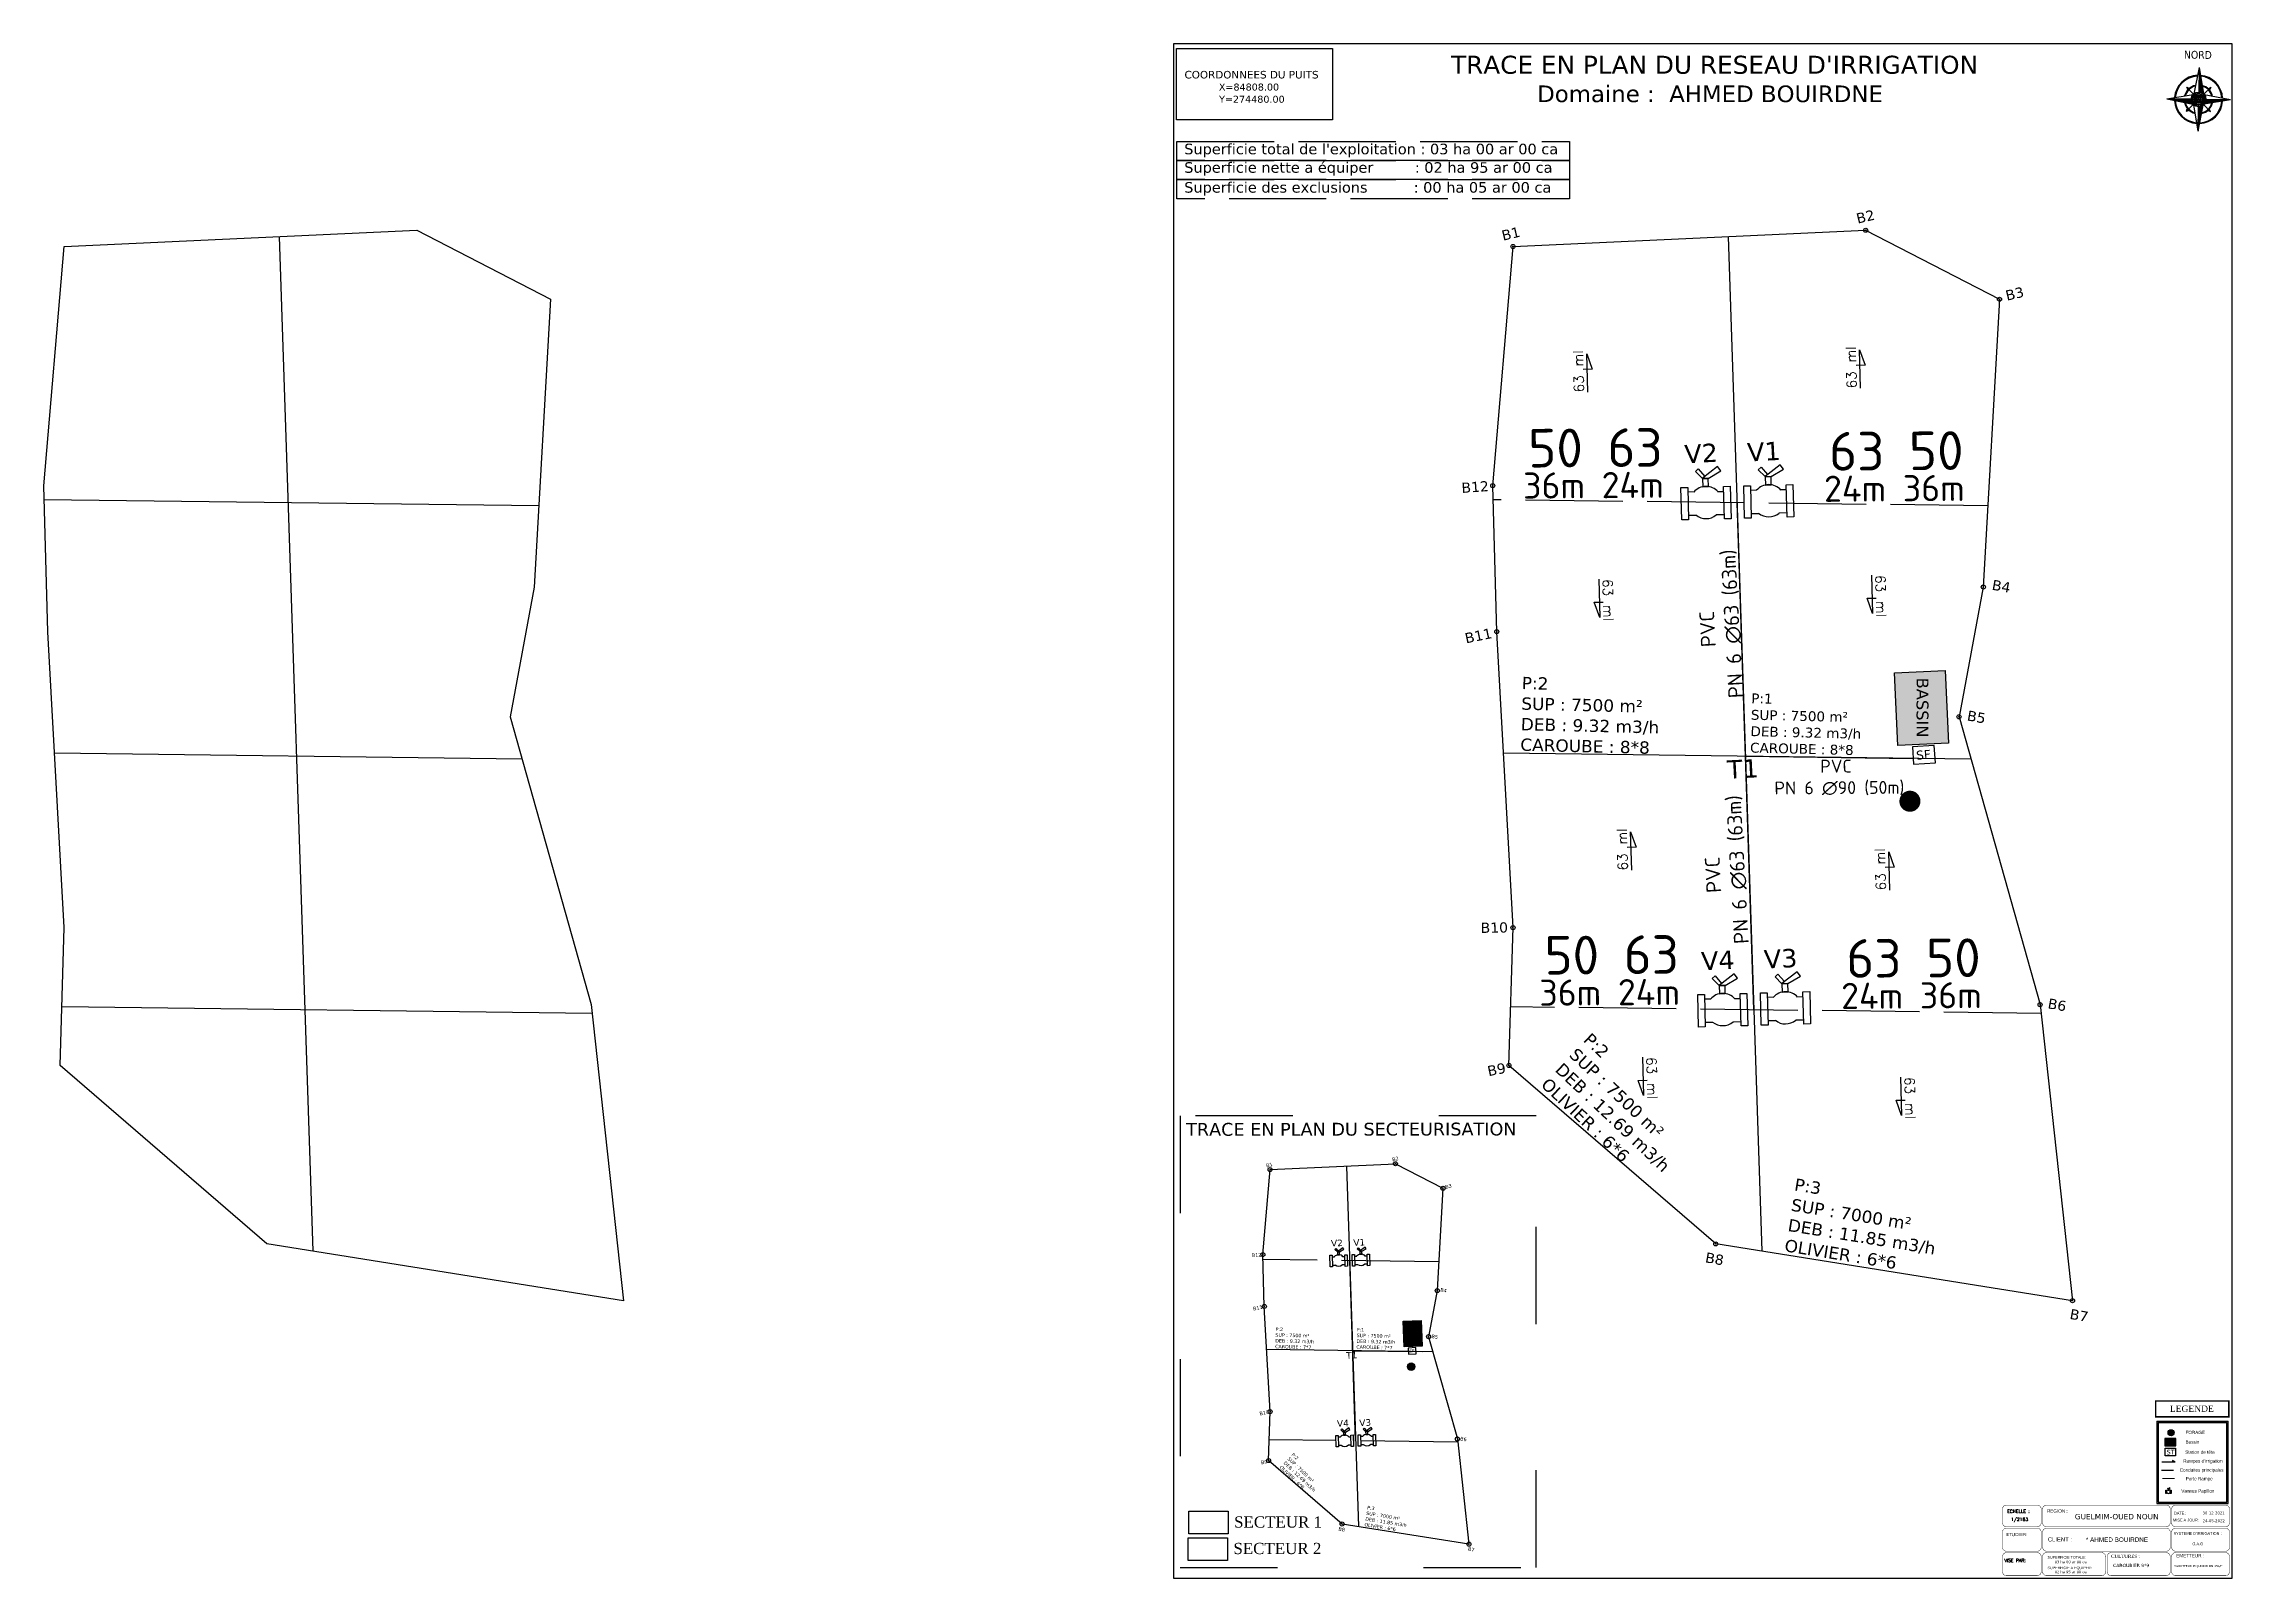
# Model space of a CAD drawing. Header units: millimetres. Extents: x 81856 to 91441, y 211852 to 275626.
# Drawn here: x 81856 to 82396, y 274292 to 274670 of the extents above; entities that cross this region are included whole.
import ezdxf

# ---------------------------------------------------------------- set-up
doc = ezdxf.new("R2010")
doc.units = ezdxf.units.MM
doc.header["$LTSCALE"] = 2
doc.header["$PDMODE"] = 32
doc.header["$PDSIZE"] = -1
doc.linetypes.add('ACAD_ISO02W100', pattern=[15, 12, -3])
doc.linetypes.add('ACAD_ISO03W100', pattern=[30, 12, -18])
for name, color, linetype in [('B Talus', 4, 'Continuous'), ('CADRE', 7, 'Continuous'), ('cartouche', 80, 'Continuous'), ('legende', 7, 'Continuous'), ('LIMITE PROPRIETE', 7, 'Continuous'), ('LÉGENDE', 7, 'Continuous'), ('MiseEnPage', 7, 'Continuous'), ('NORD', 7, 'Continuous'), ('PORTE RAMPE', 3, 'ACAD_ISO03W100'), ('vanne', 7, 'Continuous')]:
    doc.layers.add(name, color=color, linetype=linetype)
doc.layers.add('Principal', color=1, linetype='Continuous', lineweight=30)
doc.layers.add('rampe', color=142, linetype='Continuous', lineweight=25)
doc.styles.add('Arial', font='arial.ttf')
doc.styles.get("Standard").update_dxf_attribs({"font": 'txt.shx'})
doc.styles.add('STYLE4', font='times.ttf', dxfattribs={"height": 0.9})
doc.styles.add('STYLE5', font='tahoma.ttf', dxfattribs={"height": 1})

# ---------------------------------------------------------------- blocks, each defined once
blk = doc.blocks.new('A$C4D8425F5')
at = {"layer": 'CADRE'}
for points in [[(5.35, 10.55), (6.08, 6.19), (5.28, 6.52)], [(0, 5.35), (4.05, 5.29), (4.33, 4.49)], [(6.05, 4.33), (5.26, 4.05), (5.2, 0)], [(6.19, 4.47), (6.49, 5.26), (10.55, 5.2)]]:
    blk.add_solid(points, dxfattribs=at)
at = {"layer": 'NORD'}
for p, q in [((4.41, 6.13), (3.25, 7.32)), ((3.31, 7.27), (3.43, 6.95)), ((5.35, 10.55), (5.29, 6.49)), ((6.15, 6.12), (7.34, 7.28)), ((0, 5.35), (4.05, 5.29)), ((4.05, 5.29), (0, 5.35)), ((4.4, 4.42), (3.21, 3.27)), ((5.2, 0), (5.26, 4.05)), ((5.26, 4.05), (5.2, 0)), ((6.12, 4.39), (7.27, 3.2)), ((10.55, 5.2), (6.49, 5.26)), ((7.28, 7.23), (6.96, 7.1)), ((3.26, 3.32), (3.58, 3.45)), ((7.22, 3.26), (7.09, 3.58))]:
    blk.add_line(p, q, dxfattribs=at)
for points in [[(3.31, 7.27), (3.62, 7.13)], [(5.35, 10.55), (4.49, 6.21)], [(5.35, 10.55), (6.08, 6.19)], [(0, 5.35), (4.36, 6.08)], [(0, 5.35), (4.33, 4.49)], [(3.26, 3.32), (3.4, 3.64)], [(3.63, 3.4), (3.35, 3.69)], [(3.39, 6.9), (3.67, 7.18)], [(5.2, 0), (4.47, 4.36)], [(5.2, 0), (6.05, 4.33)], [(10.55, 5.2), (6.19, 4.47)], [(10.55, 5.2), (6.21, 6.05)], [(7.14, 3.62), (6.86, 3.35)], [(6.92, 7.15), (7.19, 6.86)], [(7.28, 7.23), (7.15, 6.91)], [(7.22, 3.26), (6.9, 3.39)]]:
    blk.add_lwpolyline(points, dxfattribs=at)
for radius in [1.22, 1.01, 1, 0.997, 0.992, 0.987, 0.982, 0.976, 0.971, 0.966, 0.961, 0.955, 0.955, 0.95, 0.945, 0.939, 0.934, 0.929, 0.924, 0.918, 0.913, 0.908, 0.903, 0.692, 0.686, 0.681, 0.676, 0.671, 0.665, 0.66, 0.655, 0.649, 0.644, 0.639, 0.634, 0.628, 0.623, 0.618, 0.612, 0.607, 0.602, 0.597, 0.591, 0.586, 0.375, 0.37, 0.365, 0.359, 0.354, 0.349, 0.344, 0.338, 0.333, 0.328, 0.322, 0.317, 0.312, 0.307, 0.301, 0.296, 0.291, 0.286, 0.28, 0.275, 0.27, 0.0588]:
    blk.add_circle((5.27, 5.27), radius, dxfattribs=at)
for radius, start, end in [(3.99, 92.5855, 175.8161), (3.86, 93.0638, 175.3378), (2.38, 102.277, 166.1246), (2.27, 103.432, 164.9696), (3.99, 2.5855, 85.8161), (3.86, 3.0638, 85.3378), (2.38, 12.277, 76.1246), (2.27, 13.432, 74.9696), (3.99, 182.5855, 265.8161), (3.86, 183.0638, 265.3378), (2.38, 192.277, 256.1246), (2.27, 193.432, 254.9696), (3.99, 272.5855, 355.8161), (3.86, 273.0638, 355.3378), (2.38, 282.277, 346.1246), (2.27, 283.432, 344.9696)]:
    blk.add_arc((5.27, 5.27), radius, start, end, dxfattribs=at)
for points in [[(3.31, 7.27), (3.43, 6.95), (3.62, 7.13)], [(5.35, 10.55), (4.49, 6.21), (5.29, 6.49), (5.35, 10.55)], [(3.4, 3.64), (3.26, 3.32), (3.58, 3.45)], [(5.2, 0), (6.05, 4.33), (5.26, 4.05), (5.2, 0)], [(7.28, 7.23), (6.96, 7.1), (7.15, 6.91)], [(6.9, 3.39), (7.09, 3.58), (7.22, 3.26)]]:
    blk.add_solid(points, dxfattribs=at)
blk = doc.blocks.new('A$C59717CD2')
at = {"layer": 'B Talus', "color": 0}
blk.add_blockref('A$C4D8425F5', (0, 0), dxfattribs=at)
at = {"layer": 'CADRE', "color": 0, "style": 'STYLE5'}
blk.add_text('NORD', height=1.3, rotation=359.2008, dxfattribs=at).set_placement((2.85, 12.03))
blk = doc.blocks.new('A$C07FB6640')
at = {"color": 0}
for points in [[(4.32, 13.84), (5.14, 14.59), (6.95, 12.36), (6.22, 11.8)], [(11.59, 13.79), (10.67, 15.06), (6.2, 11.81), (7.93, 11.76)], [(0, 9.31), (1.94, 9.31), (1.94, 0), (0, 0)], [(6.25, 9.39), (7.93, 9.39), (7.93, 11.76), (6.25, 11.76)], [(12.23, 9.31), (14.17, 9.31), (14.17, 0), (12.23, 0)]]:
    blk.add_lwpolyline(points, close=True, dxfattribs=at)
for points in [[(1.94, 8.05), (3.76, 8.05)], [(10.5, 7.96), (12.23, 7.9)], [(1.94, 1.34), (4.14, 1.28)], [(12.23, 1.19), (9.91, 1.18)]]:
    blk.add_lwpolyline(points, dxfattribs=at)
for start, end in [(39.68052, 138.09011), (229.27069, 308.22107)]:
    blk.add_arc((7.09, 4.84), 4.63, start, end, dxfattribs=at)

msp = doc.modelspace()

# ---------------------------------------------------------------- hatches: boundary and pattern name
h = msp.add_hatch(color=256)
h.set_gradient(color1=(0, 0, 255), one_color=1, tint=1, name='SPHERICAL')
h.paths.add_polyline_path([(82313.728, 274496.931), (82326.22, 274497.495), (82325.41, 274515.444), (82312.918, 274514.88)])
h = msp.add_hatch(color=256)
h.set_gradient(color1=(14, 37, 241), one_color=1, tint=1, name='SPHERICAL')
h.paths.add_polyline_path([(82314.096, 274483.18, 1), (82319.304, 274483.18, 1)])
h = msp.add_hatch(color=256)
h.set_gradient(color1=(0, 0, 255), one_color=1, tint=1, name='SPHERICAL')
h.paths.add_polyline_path([(82191.993, 274348.572), (82196.433, 274348.756), (82196.17, 274355.136), (82191.73, 274354.952)])
h = msp.add_hatch(color=256)
h.set_gradient(color1=(14, 37, 241), one_color=1, tint=1, name='SPHERICAL')
h.paths.add_polyline_path([(82192.752, 274343.714, 1), (82194.602, 274343.714, 1)])
at = {"linetype": 'Continuous'}
h = msp.add_hatch(color=0, dxfattribs=at)
h.set_gradient(color1=(0, 0, 255), one_color=1, tint=1)
h.paths.add_polyline_path([(82382.326, 274324.208), (82382.326, 274325.963), (82379.565, 274325.963), (82379.565, 274324.208)])
at = {"layer": 'LIMITE PROPRIETE'}
h = msp.add_hatch(color=256, dxfattribs=at)
h.set_gradient(color1=(0, 0, 255), one_color=1, tint=1)
h.paths.add_polyline_path([(82381.847, 274327.442, 1), (82380.36, 274327.442, 1)])

# ---------------------------------------------------------------- linework, layer by layer
for p, q in [((81914.517, 274622.439), (81922.787, 274372.181)), ((82271.885, 274622.439), (82280.155, 274372.181)), ((81978.543, 274556.034), (81856.517, 274557.54)), ((81974.377, 274493.581), (81859.063, 274495.004)), ((82331.745, 274493.581), (82216.431, 274495.004)), ((81991.691, 274430.862), (81860.858, 274432.477)), ((82177.75, 274393.204), (82180.69, 274304.267)), ((82199.024, 274347.41), (82158.043, 274347.916))]:
    msp.add_line(p, q)
at = {"color": 3, "linetype": 'ACAD_ISO02W100'}
for p, q in [((82335.911, 274556.034), (82213.885, 274557.54)), ((82349.059, 274430.862), (82218.226, 274432.477)), ((82200.504, 274369.605), (82157.138, 274370.14)), ((82205.177, 274325.121), (82158.681, 274325.695))]:
    msp.add_line(p, q, dxfattribs=at)
at = {"elevation": -100531.372}
msp.add_lwpolyline([(82396.196, 274670.008), (82135.068, 274670.008), (82135.068, 274291.538), (82396.196, 274291.538)], close=True, dxfattribs=at)
at = {"color": 4}
msp.add_lwpolyline([(82135.827, 274668.867), (82174.275, 274668.867), (82174.275, 274651.227), (82135.827, 274651.227)], close=True, dxfattribs=at)
at = {"color": 5, "linetype": 'ACAD_ISO02W100'}
for points in [[(82135.921, 274645.877), (82232.754, 274645.877), (82232.754, 274641.184), (82135.921, 274641.184)], [(82135.921, 274641.184), (82232.754, 274641.184), (82232.754, 274636.491), (82135.921, 274636.491)], [(82135.921, 274636.491), (82232.754, 274636.491), (82232.754, 274631.798), (82135.921, 274631.798)]]:
    msp.add_lwpolyline(points, close=True, dxfattribs=at)
for points in [[(81861.44, 274619.984), (81948.416, 274624.006), (81981.439, 274607.037), (81977.406, 274536.008), (81971.438, 274504.003), (81991.456, 274433.031), (81999.393, 274359.993), (81911.466, 274373.983), (81860.43, 274418.028), (81861.439, 274452.039), (81857.405, 274524.988), (81856.423, 274561.002), (81861.44, 274619.984)], [(82218.808, 274619.984), (82305.784, 274624.006), (82338.807, 274607.037), (82334.774, 274536.008), (82328.806, 274504.003), (82348.824, 274433.031), (82356.761, 274359.993), (82268.834, 274373.983), (82217.798, 274418.028), (82218.807, 274452.039), (82214.773, 274524.988), (82213.791, 274561.002), (82218.808, 274619.984)], [(82158.888, 274392.332), (82189.797, 274393.761), (82201.533, 274387.731), (82200.1, 274362.488), (82197.979, 274351.114), (82205.093, 274325.892), (82207.914, 274299.936), (82176.666, 274304.907), (82158.529, 274320.56), (82158.887, 274332.647), (82157.454, 274358.572), (82157.105, 274371.37), (82158.888, 274392.332)]]:
    msp.add_lwpolyline(points)
at = {"color": 1}
for points in [[(82278.187, 274431.737), (82274.054, 274556.797)], [(82276.121, 274494.267), (82317.48, 274493.757)], [(82179.99, 274325.432), (82178.521, 274369.876)], [(82179.256, 274347.654), (82196.5, 274347.441)]]:
    msp.add_lwpolyline(points, dxfattribs=at)
for points in [[(82325.41, 274515.444), (82326.22, 274497.495), (82313.728, 274496.931), (82312.918, 274514.88)], [(82322.969, 274492.638), (82322.72, 274496.909), (82317.315, 274496.593), (82317.564, 274492.323)], [(82196.17, 274355.136), (82196.433, 274348.756), (82191.993, 274348.572), (82191.73, 274354.952)], [(82194.916, 274346.91), (82194.833, 274348.428), (82192.912, 274348.323), (82192.995, 274346.805)]]:
    msp.add_lwpolyline(points, close=True)
at = {"color": 5, "linetype": 'ACAD_ISO03W100'}
msp.add_lwpolyline([(82136.747, 274294.195), (82224.519, 274294.195), (82224.519, 274405.608), (82136.747, 274405.608)], close=True, dxfattribs=at)
at = {"elevation": -433.463}
for points in [[(82377.612, 274330.28), (82395.175, 274330.28)], [(82377.938, 274329.955), (82394.85, 274329.955)]]:
    msp.add_lwpolyline(points, dxfattribs=at)
at = {"color": 5, "linetype": 'Continuous', "elevation": -207.233}
msp.add_lwpolyline([(82382.326, 274325.963), (82379.565, 274325.963), (82379.565, 274324.208), (82382.326, 274324.208)], close=True, dxfattribs=at)
at = {"lineweight": 25, "elevation": -433.463}
msp.add_lwpolyline([(82379.695, 274323.594), (82382.243, 274323.594), (82382.243, 274321.748), (82379.695, 274321.748)], close=True, dxfattribs=at)
at = {"lineweight": 25}
for points in [[(82138.878, 274308.046), (82148.518, 274308.046), (82148.518, 274302.464), (82138.878, 274302.464)], [(82138.706, 274301.515), (82148.346, 274301.515), (82148.346, 274295.933), (82138.706, 274295.933)]]:
    msp.add_lwpolyline(points, close=True, dxfattribs=at)
msp.add_circle((82193.677, 274343.714), 0.925)
for p in [(82218.801, 274620), (82305.801, 274624), (82338.801, 274607), (82213.801, 274561), (82334.801, 274536), (82214.801, 274525), (82328.801, 274504), (82218.801, 274452), (82348.801, 274433), (82217.801, 274418), (82189.804, 274393.759), (82158.885, 274392.337), (82201.531, 274387.717), (82268.801, 274374), (82157.109, 274371.37), (82200.11, 274362.485), (82157.464, 274358.576), (82356.801, 274360), (82197.978, 274351.113), (82158.885, 274332.633), (82205.085, 274325.881), (82158.53, 274320.55), (82176.655, 274304.913), (82207.928, 274299.938)]:
    msp.add_point(p)
at = {"layer": 'cartouche', "color": 0, "lineweight": 0, "const_width": 0.102, "elevation": -296.156}
for points in [[(82339.519, 274308.571), (82339.519, 274305.252, 0.4142136), (82340.538, 274304.234), (82348.061, 274304.234, 0.4142136), (82349.08, 274305.252), (82349.08, 274308.571, 0.4142136), (82348.061, 274309.589), (82340.538, 274309.589, 0.4142136)], [(82349.419, 274305.252, 0.4142136), (82350.438, 274304.234), (82379.884, 274304.234, 0.4142136), (82380.902, 274305.252), (82380.902, 274308.571, 0.4142136), (82379.884, 274309.589), (82350.438, 274309.589, 0.4142136), (82349.419, 274308.571)], [(82395.531, 274305.252), (82395.531, 274308.571, 0.4142136), (82394.512, 274309.589), (82382.26, 274309.589, 0.4142136), (82381.242, 274308.571), (82381.242, 274305.252, 0.4142136), (82382.26, 274304.234), (82394.512, 274304.234, 0.4142136)], [(82349.08, 274302.876, 0.4142136), (82348.061, 274303.895), (82340.538, 274303.895, 0.4142136), (82339.519, 274302.876), (82339.519, 274299.218, 0.4142136), (82340.538, 274298.2), (82348.061, 274298.2, 0.4142136), (82349.08, 274299.218)], [(82380.902, 274302.876, 0.4142136), (82379.884, 274303.895), (82350.438, 274303.895, 0.4142136), (82349.419, 274302.876), (82349.419, 274299.218, 0.4142136), (82350.438, 274298.2), (82379.884, 274298.2, 0.4142136), (82380.902, 274299.218)], [(82382.26, 274298.2), (82394.512, 274298.2, 0.4142136), (82395.531, 274299.218), (82395.531, 274302.876, 0.4142136), (82394.512, 274303.895), (82382.26, 274303.895, 0.4142136), (82381.242, 274302.876), (82381.242, 274299.218, 0.4142136)], [(82349.08, 274293.185), (82349.08, 274296.842, 0.4142136), (82348.061, 274297.861), (82340.538, 274297.861, 0.4142136), (82339.519, 274296.842), (82339.519, 274293.185, 0.4142136), (82340.538, 274292.166), (82348.061, 274292.166, 0.4142136)], [(82363.973, 274292.166, 0.4142136), (82364.991, 274293.185), (82364.991, 274296.842, 0.4142136), (82363.973, 274297.861), (82350.438, 274297.861, 0.4142136), (82349.419, 274296.842), (82349.419, 274293.185, 0.4142136), (82350.438, 274292.166)], [(82366.349, 274292.166), (82379.884, 274292.166, 0.4142136), (82380.902, 274293.185), (82380.902, 274296.842, 0.4142136), (82379.884, 274297.861), (82366.349, 274297.861, 0.4142136), (82365.331, 274296.842), (82365.331, 274293.185, 0.4142136)], [(82381.242, 274296.842), (82381.242, 274293.185, 0.4142136), (82382.26, 274292.166), (82394.512, 274292.166, 0.4142136), (82395.531, 274293.185), (82395.531, 274296.842, 0.4142136), (82394.512, 274297.861), (82382.26, 274297.861, 0.4142136)]]:
    msp.add_lwpolyline(points, format="xyb", close=True, dxfattribs=at)
at = {"layer": 'LIMITE PROPRIETE', "color": 6, "flags": 128}
for points in [[(82237.269, 274584.076), (82237.015, 274593.512), (82238.357, 274589.757), (82236.134, 274589.697)], [(82304.546, 274585.06), (82304.293, 274594.496), (82305.634, 274590.741), (82303.411, 274590.681)], [(82239.933, 274537.927), (82240.186, 274528.492), (82238.845, 274532.247), (82241.068, 274532.306)], [(82307.21, 274538.911), (82307.463, 274529.476), (82306.122, 274533.231), (82308.345, 274533.29)], [(82248.074, 274466.171), (82247.821, 274475.607), (82249.162, 274471.852), (82246.939, 274471.792)], [(82311.742, 274461.252), (82311.488, 274470.687), (82312.829, 274466.932), (82310.606, 274466.873)], [(82250.738, 274420.022), (82250.991, 274410.587), (82249.65, 274414.342), (82251.873, 274414.402)], [(82314.405, 274415.103), (82314.659, 274405.667), (82313.317, 274409.422), (82315.54, 274409.482)]]:
    msp.add_lwpolyline(points, dxfattribs=at)
at = {"layer": 'LIMITE PROPRIETE', "color": 5}
msp.add_circle((82381.112, 274327.434, -433.463), 0.744, dxfattribs=at)
at = {"layer": 'LÉGENDE'}
for p, q in [((82377.612, 274330.28, -433.463), (82377.612, 274318.372, -433.463)), ((82377.938, 274329.955, -433.463), (82377.938, 274318.372, -433.463)), ((82377.612, 274318.372, -433.463), (82377.612, 274309.952, -433.463)), ((82377.938, 274318.372, -433.463), (82377.938, 274310.278, -433.463)), ((82394.85, 274310.278, -433.463), (82394.85, 274318.372, -433.463)), ((82395.175, 274309.952, -433.463), (82395.175, 274318.372, -433.463)), ((82377.612, 274309.952, -433.463), (82395.175, 274309.952, -433.463)), ((82377.938, 274310.278, -433.463), (82394.85, 274310.278, -433.463))]:
    msp.add_line(p, q, dxfattribs=at)
at = {"layer": 'LÉGENDE', "color": 0}
for p, q in [((82394.85, 274318.372, -433.463), (82394.85, 274329.955, -433.463)), ((82395.175, 274318.372, -433.463), (82395.175, 274330.28, -433.463))]:
    msp.add_line(p, q, dxfattribs=at)
at = {"layer": 'LÉGENDE', "color": 3, "lineweight": 13}
msp.add_line((82379.038, 274316.156, -433.463), (82381.955, 274316.156, -433.463), dxfattribs=at)
at = {"layer": 'MiseEnPage', "const_width": 0.389, "elevation": -433.463}
msp.add_lwpolyline([(82377.313, 274331.359), (82395.334, 274331.359), (82395.334, 274335.252), (82377.313, 274335.252)], close=True, dxfattribs=at)
at = {"layer": 'Principal', "lineweight": -2}
msp.add_line((82378.775, 274318.179, -433.463), (82381.691, 274318.179, -433.463), dxfattribs=at)
at = {"layer": 'rampe', "color": 6, "linetype": 'Continuous', "ltscale": 0.3}
for p, q in [((82378.857, 274320.269, -433.463), (82382.137, 274320.273, -433.463)), ((82381.472, 274320.605, -433.463), (82381.472, 274320.171, -433.463)), ((82382.137, 274320.273, -433.463), (82381.472, 274320.605, -433.463))]:
    msp.add_line(p, q, dxfattribs=at)

# ---------------------------------------------------------------- block references
at = {"xscale": 1.491055866348794, "yscale": 1.49105586629499, "zscale": 1.491055866269831}
msp.add_blockref('A$C59717CD2', (82380.034, 274648.425, -547.961), dxfattribs=at)
at = {"layer": 'vanne'}
for p, xscale, yscale, zscale, rotation in [((82260.436, 274552.548), 0.8580340112342082, 0.8580340105753218, 0.8580340111374132, 1.524308826288611), ((82275.917, 274552.982), 0.8580340112342082, 0.8580340105753218, 0.8580340111374132, 1.524308826288611), ((82264.569, 274427.488), 0.8580340112342082, 0.8580340105753218, 0.8580340111374132, 1.524308826288611), ((82280.05, 274427.922), 0.8580340112342082, 0.8580340105753218, 0.8580340111374132, 1.524308826288611), ((82173.682, 274368.366), 0.3049304340177437, 0.3049304337835869, 0.3049304339833444, 1.52430882628861), ((82179.183, 274368.52), 0.3049304340177437, 0.3049304337835869, 0.3049304339833444, 1.52430882628861), ((82175.151, 274323.922), 0.3049304340177437, 0.3049304337835869, 0.3049304339833444, 1.52430882628861), ((82180.652, 274324.076), 0.3049304340177437, 0.3049304337835869, 0.3049304339833444, 1.52430882628861)]:
    msp.add_blockref('A$C07FB6640', p, dxfattribs=dict(at, xscale=xscale, yscale=yscale, zscale=zscale, rotation=rotation))
at = {"layer": 'vanne', "xscale": 0.09100580024351002, "yscale": 0.09100580010670382, "zscale": 0.0910058002240266}
msp.add_blockref('A$C07FB6640', (82379.805, 274312.44, -808.179), dxfattribs=at)

# ---------------------------------------------------------------- texts
at = {"attachment_point": 1}
for s, insert, char_height, width in [("{\\fVerdana|b0|i0|c0|p34;\\C0;TRACE EN PLAN DU RESEAU D'IRRIGATION}", (82203.508, 274667.054, -227.046), 4.4459, 213.2551), ('{\\fVerdana|b0|i0|c0|p34;\\C0;COORDONNEES DU PUITS }', (82137.784, 274663.314, -44.754), 1.86367, 89.39386), ('{\\fVerdana|b0|i0|c0|p34;\\C1; X=84808.00}', (82145.511, 274660.195, -44.754), 1.71977, 105.16924), ('{\\fVerdana|b0|i0|c0|p34;\\C0; Domaine \\C1;:  AHMED BOUIRDNE}', (82222.981, 274659.723, -227.046), 4.10262, 250.88835), ('{\\fVerdana|b0|i0|c0|p34;\\C1; Y=274480.00}', (82145.559, 274657.185, -44.754), 1.71977, 105.16924), ("{\\fVerdana|b0|i0|c0|p34;\\C0;Superficie total de l'exploitation : 03 ha 00 ar 00 ca}", (82137.708, 274645.359), 2.60752, 125.07402), ('{\\fVerdana|b0|i0|c0|p34;\\C0;Superficie nette a équiper         : 02 ha 95 ar 00 ca}', (82137.708, 274640.798), 2.60752, 125.07402), ('{\\fVerdana|b0|i0|c0|p34;\\C5;Superficie des exclusions          : 00 ha 05 ar 00 ca}', (82137.708, 274635.894), 2.60752, 125.07402)]:
    msp.add_mtext(s, dxfattribs=dict(at, insert=insert, char_height=char_height, width=width))
at = {"color": 1, "lineweight": 30, "attachment_point": 1}
for s, insert, char_height, width, rotation in [('{\\fVerdana|b0|i0|c0|p34;\\C256;B2}', (82303.223, 274628.064), 2.51182, 45.96628, 13.44489), ('{\\fVerdana|b0|i0|c0|p34;\\C256;B1}', (82215.761, 274623.862), 2.51182, 45.96628, 13.44489), ('{\\fVerdana|b0|i0|c0|p34;\\C256;B3}', (82340.031, 274609.059), 2.51182, 45.96628, 13.44489), ('{\\fVerdana|b0|i0|c0|p34;\\C256;B12}', (82205.998, 274561.711), 2.51182, 45.96628, 4.11576), ('{\\fVerdana|b0|i0|c0|p34;\\C256;B4}', (82337.216, 274537.849), 2.51182, 45.96628, 349.88366), ('{\\fVerdana|b0|i0|c0|p34;\\C256;B11}', (82206.705, 274524.557), 2.51182, 45.96628, 11.67239), ('{\\fVerdana|b0|i0|c0|p34;\\C256;B5}', (82331.087, 274505.612), 2.51182, 45.96628, 349.88366), ('{\\fVerdana|b0|i0|c0|p34;\\C256;B10}', (82210.79, 274453.205), 2.51182, 45.96628, 1.10106), ('{\\fVerdana|b0|i0|c0|p34;\\C256;B6}', (82350.992, 274434.608), 2.51182, 45.96628, 349.88366), ('{\\fVerdana|b0|i0|c0|p34;\\C256;B9}', (82212.264, 274417.797), 2.51182, 45.96628, 11.67239), ('{\\fVerdana|b0|i0|c0|p34;\\C256;B1}', (82157.805, 274393.71), 0.89266, 16.33562, 13.44489), ('{\\fVerdana|b0|i0|c0|p34;\\C256;B2}', (82188.887, 274395.203), 0.89266, 16.33562, 13.44489), ('{\\fVerdana|b0|i0|c0|p34;\\C256;B3}', (82201.968, 274388.449), 0.89266, 16.33562, 13.44489), ('{\\fVerdana|b0|i0|c0|p34;\\C256;B12}', (82154.335, 274371.622), 0.89266, 16.33562, 4.11576), ('{\\fVerdana|b0|i0|c0|p34;\\C256;B8}', (82266.5, 274371.957), 2.51182, 45.96628, 349.88366), ('{\\fVerdana|b0|i0|c0|p34;\\C256;B4}', (82200.968, 274363.142), 0.89266, 16.33562, 349.88366), ('{\\fVerdana|b0|i0|c0|p34;\\C256;B11}', (82154.587, 274358.418), 0.89266, 16.33562, 11.67239), ('{\\fVerdana|b0|i0|c0|p34;\\C256;B7}', (82356.415, 274358.006), 2.51182, 45.96628, 349.88366), ('{\\fVerdana|b0|i0|c0|p34;\\C256;B5}', (82198.79, 274351.686), 0.89266, 16.33562, 349.88366), ('{\\fVerdana|b0|i0|c0|p34;\\C256;B10}', (82156.187, 274332.545), 0.89266, 16.33562, 11.67239), ('{\\fVerdana|b0|i0|c0|p34;\\C256;B6}', (82205.864, 274326.452), 0.89266, 16.33562, 349.88366), ('{\\fVerdana|b0|i0|c0|p34;\\C256;B9}', (82156.562, 274320.478), 0.89266, 16.33562, 11.67239), ('{\\fVerdana|b0|i0|c0|p34;\\C256;B8}', (82175.837, 274304.187), 0.89266, 16.33562, 349.88366), ('{\\fVerdana|b0|i0|c0|p34;\\C256;B7}', (82207.791, 274299.229), 0.89266, 16.33562, 349.88366)]:
    msp.add_mtext(s, dxfattribs=dict(at, insert=insert, char_height=char_height, width=width, rotation=rotation))
at = {"color": 3, "linetype": 'ACAD_ISO02W100', "lineweight": 25, "attachment_point": 1, "rotation": 2.92986}
for s, insert, char_height, width in [('{\\fVerdana|b0|i0|c0|p34;\\C256;V1}', (82276.437, 274571.497), 4.54754, 101.84746), ('{\\fVerdana|b0|i0|c0|p34;\\C256;V2}', (82260.949, 274571.057), 4.54754, 101.84746), ('{\\fVerdana|b0|i0|c0|p34;\\C256;T1}', (82271.485, 274493.242), 4.54754, 101.84746), ('{\\fVerdana|b0|i0|c0|p34;\\C256;V4}', (82265.082, 274445.997), 4.54754, 101.84746), ('{\\fVerdana|b0|i0|c0|p34;\\C256;V3}', (82280.57, 274446.436), 4.54754, 101.84746), ('{\\fVerdana|b0|i0|c0|p34;\\C256;V2}', (82173.864, 274374.944), 1.61612, 36.19482), ('{\\fVerdana|b0|i0|c0|p34;\\C256;V1}', (82179.368, 274375.1), 1.61612, 36.19482), ('{\\fVerdana|b0|i0|c0|p34;\\C256;T1}', (82177.608, 274347.29), 1.61612, 36.19482), ('{\\fVerdana|b0|i0|c0|p34;\\C256;V4}', (82175.333, 274330.5), 1.61612, 36.19482), ('{\\fVerdana|b0|i0|c0|p34;\\C256;V3}', (82180.837, 274330.656), 1.61612, 36.19482)]:
    msp.add_mtext(s, dxfattribs=dict(at, insert=insert, char_height=char_height, width=width))
at = {"color": 1, "attachment_point": 1}
for s, insert, char_height, width, rotation in [('\\pxi5.9576;{\\fISOCPEUR|b0|i0|c0|p34;PVC \\P\\pi2.4076;PN 6 ∅63 (63m)}', (82266.402, 274499.428, -2312.284), 3.64152, 51.40041, 93.13921), ('\\pxi5.9576;{\\fISOCPEUR|b0|i0|c0|p34;PVC \\P\\pi2.4076;PN 6 ∅90 (50m)}', (82275.568, 274493.291, -2023.248), 3.18633, 44.97536, 0.33811), ('\\pxi5.9576;{\\fISOCPEUR|b0|i0|c0|p34;PVC \\P\\pi2.4076;PN 6 ∅63 (63m)}', (82267.757, 274438.81, -2312.284), 3.64152, 51.40041, 93.13921)]:
    msp.add_mtext(s, dxfattribs=dict(at, insert=insert, char_height=char_height, width=width, rotation=rotation))
at = {"attachment_point": 1}
for s, insert, char_height, width, rotation in [('{\\fVerdana|b0|i0|c0|p34;P:2\\PSUP : 7500 m²\\PDEB : 9.32 m3/h\\PCAROUBE : 8*8}', (82221.013, 274513.88), 3.0401, 51.68178, 358.62897), ('{\\fVerdana|b0|i0|c0|p34;\\C0;BASSIN}', (82321.283, 274513.665, -149.16), 2.92077, 140.09964, 269.87549), ('{\\fVerdana|b0|i0|c0|p34;P:1\\PSUP : 7500 m²\\PDEB : 9.32 m3/h\\PCAROUBE : 8*8}', (82277.596, 274509.785), 2.43208, 41.34543, 358.62897), ('{\\fVerdana|b0|i0|c0|p34;\\C0;SF}', (82318.133, 274495.586, -112.129), 2.19565, 105.31819, 4.75894), ('{\\fVerdana|b0|i0|c0|p34;P:2\\PSUP : 7500 m²\\PDEB : 12.69 m3/h\\POLIVIER : 6*6}', (82238.022, 274426.301), 3.0401, 51.68178, 316.65125), ('{\\fVerdana|b0|i0|c0|p34;\\C5;TRACE EN PLAN DU SECTEURISATION}', (82138.167, 274403.826), 3.1682, 151.96799, 0.07222), ('{\\fVerdana|b0|i0|c0|p34;P:3\\PSUP : 7000 m²\\PDEB : 11.85 m3/h\\POLIVIER : 6*6}', (82288.517, 274390.213), 3.0401, 51.68178, 350.83135), ('{\\fVerdana|b0|i0|c0|p34;P:2\\PSUP : 7500 m²\\PDEB : 9.32 m3/h\\PCAROUBE : 7*7}', (82160.248, 274353.383), 0.85123, 14.4709, 358.62897), ('{\\fVerdana|b0|i0|c0|p34;P:1\\PSUP : 7500 m²\\PDEB : 9.32 m3/h\\PCAROUBE : 7*7}', (82180.281, 274353.286), 0.85123, 14.4709, 358.62897), ('{\\fVerdana|b0|i0|c0|p34;\\C0;BASSIN}', (82194.701, 274354.509, -53.009), 1.03799, 49.78899, 269.65692), ('{\\fVerdana|b0|i0|c0|p34;\\C0;SF}', (82193.202, 274347.964, -39.849), 0.7803, 37.42826, 4.54037), ('{\\fVerdana|b0|i0|c0|p34;P:2\\PSUP : 7500 m²\\PDEB : 12.69 m3/h\\POLIVIER : 6*6}', (82164.669, 274322.531), 0.85123, 14.4709, 316.65125), ('{\\fVerdana|b0|i0|c0|p34;P:3\\PSUP : 7000 m²\\PDEB : 11.85 m3/h\\POLIVIER : 6*6}', (82182.916, 274309.432), 0.85123, 14.4709, 350.83135)]:
    msp.add_mtext(s, dxfattribs=dict(at, insert=insert, char_height=char_height, width=width, rotation=rotation))
at = {"lineweight": 25, "insert": (82379.999, 274323.225, -560.151), "char_height": 1.1524, "width": 3.27289, "attachment_point": 1}
msp.add_mtext('{\\fVerdana|b0|i0|c0|p34;ST}', dxfattribs=at)
at = {"layer": 'cartouche', "color": 0, "lineweight": 0, "attachment_point": 1}
for s, insert, char_height, width in [('{\\Fromanc.shx|c0;ECHELLE :}', (82340.675, 274308.469, -296.156), 0.81218, 23.58055), ('{\\fArial|b0|i0|c0|p34;REGION :}', (82350.503, 274308.533, -296.156), 0.81218, 23.58055), ('{\\fVerdana|b0|i0|c0|p34;GUELMIM-OUED NOUN}', (82357.373, 274307.401, -338.623), 1.32934, 43.29175), ('{\\fArial|b0|i0|c0|p34;DATE :}', (82381.828, 274307.934, -296.156), 0.68613, 23.58055), ('\\A1;{\\fVerdana|b0|i0|c0|p34;30-12-2021}', (82388.877, 274307.976, -296.156), 0.68613, 23.58055), ('{\\fVerdana|b0|i0|c0|p34;ETUDIER:}', (82340.483, 274302.729, -296.156), 0.81218, 23.58055), ('{\\Fromanc|c0;1/2163}', (82341.609, 274306.473, -296.156), 0.81218, 23.58055), ('{\\fArial|b0|i0|c0|p34;MISE A JOUR:}', (82381.585, 274306.237, -296.156), 0.68613, 23.58055), ("{\\fArial|b0|i0|c0|p34;SYSTEME D'IRRIGATION :}", (82381.719, 274302.921, -296.156), 0.68613, 23.58055), ('\\A1;{\\fVerdana|b0|i0|c0|p34;\\C1;24-05-2022}', (82388.914, 274306.051, -296.156), 0.68613, 23.58055), ('{\\fArial|b0|i0|c0|p34;SUPERFICIE TOTALE:}', (82350.636, 274297.019, -296.156), 0.64974, 18.86444), ('{\\fArial|b0|i0|c0|p34;CLIENT :}', (82350.707, 274301.637, -378.416), 1.03777, 30.13029), ('{\\fArial|b0|i0|c0|p34;* AHMED BOUIRDNE}', (82360.083, 274301.615, -509.705), 1.11825, 32.46703), ('{\\fTimes New Roman|b0|i0|c0|p18;CULTURES :}', (82366.334, 274297.365, -296.156), 0.81218, 23.58055), ('{\\fArial|b0|i0|c0|p34;EMETTEUR :}', (82382.382, 274297.508, -296.156), 0.81218, 23.58055), ('{\\fArial|b0|i0|c0|p34;G.A.G}', (82386.37, 274300.37, -296.156), 0.68613, 23.58055), ('{\\Fromanc|c0;VISE PAR:\\P }', (82340.008, 274296.349, -296.156), 0.81218, 23.58055), ('{\\fArial|b0|i0|c0|p34;SUPERFICIE A EQUIPER:}', (82350.636, 274294.426, -296.156), 0.64974, 18.86444), ('{\\fVerdana|b0|i0|c0|p34;02 ha 95 ar 00 ca}', (82352.407, 274293.431, -296.156), 0.64974, 18.86444), ('{\\fVerdana|b0|i0|c0|p34;03 ha 00 ar 00 ca}', (82352.408, 274295.893, -296.156), 0.64974, 18.86444), ('{\\fVerdana|b0|i0|c0|p34;CAROUBIER 9*9}', (82366.816, 274295.092, -296.156), 0.81218, 23.58055), ('{\\fVerdana|b0|i0|c0|p34;*GOUTTEUR PC JUNIOR DN 15L/H}', (82381.854, 274294.818, -250.508), 0.52595, 14.26839)]:
    msp.add_mtext(s, dxfattribs=dict(at, insert=insert, char_height=char_height, width=width))
at = {"layer": 'legende', "color": 0, "lineweight": 0, "char_height": 2.76498, "width": 26.25612, "attachment_point": 1}
for s, insert in [('{\\fTimes New Roman|b0|i0|c0|p18;SECTEUR 1}', (82150.008, 274306.791)), ('{\\fTimes New Roman|b0|i0|c0|p18;SECTEUR 2}', (82149.836, 274300.26))]:
    msp.add_mtext(s, dxfattribs=dict(at, insert=insert))
at = {"layer": 'LIMITE PROPRIETE', "color": 6}
for rotation, p in [(91.54024, (82236.313, 274584.057)), (91.54024, (82303.59, 274585.04)), (271.54024, (82240.889, 274537.947)), (271.54024, (82308.166, 274538.931)), (91.54024, (82247.118, 274466.152)), (91.54024, (82310.785, 274461.232)), (271.54024, (82251.694, 274420.042)), (271.54024, (82315.361, 274415.122))]:
    msp.add_text('63 ml', height=2.4447, rotation=rotation, dxfattribs=at).set_placement(p)
at = {"layer": 'LÉGENDE', "style": 'Arial'}
for s, height, p in [('FORAGE', 0.8094, (82384.683, 274327.086, -433.463)), ('Bassin', 0.8094, (82384.683, 274324.729, -433.463)), ('Station de tête', 0.80938, (82384.59, 274322.233, -433.463))]:
    msp.add_text(s, height=height, dxfattribs=at).set_placement(p)
at = {"layer": 'LÉGENDE', "char_height": 0.80938, "attachment_point": 1, "style": 'Arial'}
for s, insert in [('Conduites principales', (82383.236, 274318.629, -433.463)), ("Rampes d'irrigation", (82384.114, 274320.847, -433.463)), ('Vannes Papillon', (82383.639, 274313.466, -433.463)), ('Porte Rampe  ', (82384.727, 274316.493, -433.463))]:
    msp.add_mtext(s, dxfattribs=dict(at, insert=insert))
at = {"layer": 'MiseEnPage', "color": 7, "style": 'STYLE4'}
msp.add_text('LEGENDE', height=1.5571, dxfattribs=at).set_placement((82380.813, 274332.569, -433.463))
at = {"layer": 'PORTE RAMPE', "ltscale": 0.1, "attachment_point": 1, "rotation": 0.38109}
for s, insert, char_height, width in [('\\A1;\\pxi6.7576;{\\fISOCPEUR|b0|i0|c0|p34; \\P\\pi1.5575;   50 63          }', (82189.376, 274590.673, -421423.257), 9.53035, 157.36165), ('\\A1;\\pxi6.7576;{\\fISOCPEUR|b0|i0|c0|p34; \\P\\pi1.5575;   63 50          }', (82263.6, 274589.895, -421423.257), 9.53035, 157.36165), ('\\A1;\\pxqc;{\\fISOCPEUR|b0|i0|c0|p34; \\P\\pq*;      36m 24m    }', (82196.563, 274574.828, -421133.394), 6.44827, 122.11663), ('\\A1;\\pxqc;{\\fISOCPEUR|b0|i0|c0|p34; \\P\\pq*;      24m 36m    }', (82270.787, 274574.05, -421133.394), 6.44827, 122.11663), ('\\A1;\\pxi6.7576;{\\fISOCPEUR|b0|i0|c0|p34; \\P\\pi1.5575;   50 63          }', (82193.383, 274465.603, -421423.257), 9.53035, 157.36165), ('\\A1;\\pxi6.7576;{\\fISOCPEUR|b0|i0|c0|p34; \\P\\pi1.5575;   63 50          }', (82267.815, 274464.81, -421423.257), 9.53035, 157.36165), ('\\A1;\\pxqc;{\\fISOCPEUR|b0|i0|c0|p34; \\P\\pq*;      36m 24m    }', (82200.57, 274449.758, -421133.394), 6.44827, 122.11663), ('\\A1;\\pxqc;{\\fISOCPEUR|b0|i0|c0|p34; \\P\\pq*;      24m 36m    }', (82275.002, 274448.966, -421133.394), 6.44827, 122.11663)]:
    msp.add_mtext(s, dxfattribs=dict(at, insert=insert, char_height=char_height, width=width))

doc.saveas('drawing.dxf')
